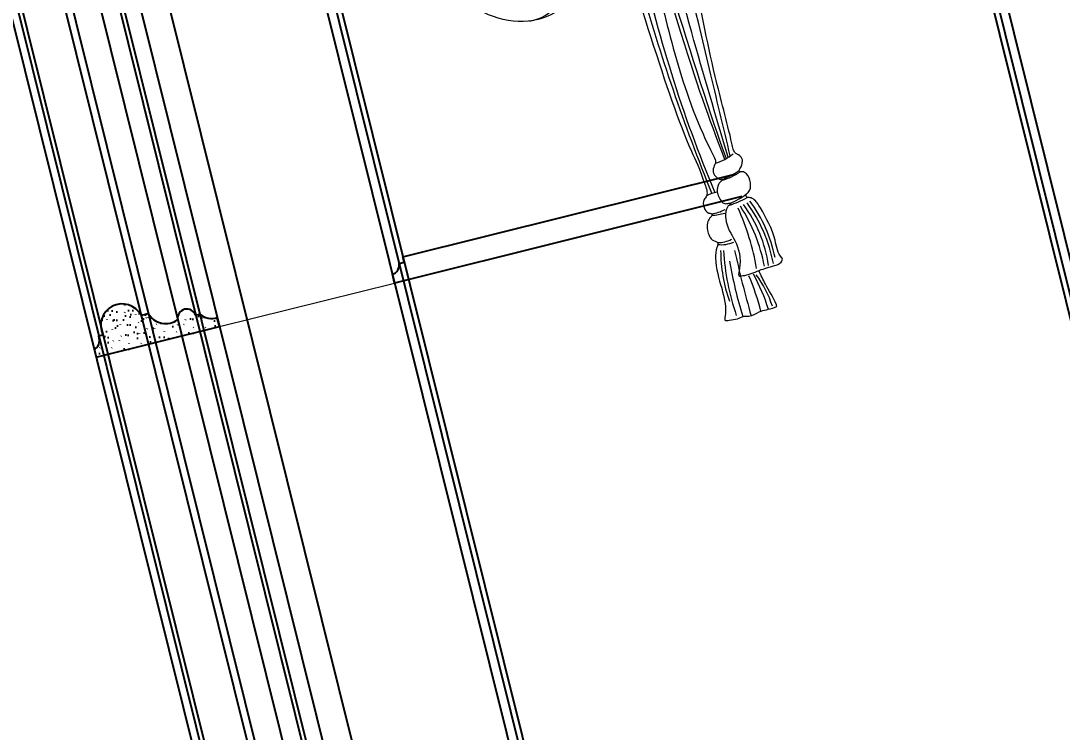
# Model space of a CAD drawing. Header units: inches. Extents: x 122939 to 389145, y 29603 to 529479.
# Drawn here: x 354059 to 354636, y 510840 to 511235 of the extents above; entities that cross this region are included whole.
import ezdxf

# ---------------------------------------------------------------- set-up
doc = ezdxf.new("R2010")
doc.units = ezdxf.units.IN
doc.header["$MEASUREMENT"] = 0
for name, color, linetype, lineweight in [('A-Dim-ID', 9, 'Continuous', 20), ('Bronze', 40, 'Continuous', 0), ('GRC', 41, 'Continuous', 0)]:
    doc.layers.add(name, color=color, linetype=linetype, lineweight=lineweight)
doc.layers.add('gypsum', color=31, linetype='Continuous')
doc.styles.add('ST9', font='romans.shx', dxfattribs={"width": 0.8})
doc.dimstyles.new('DIM-20', dxfattribs={"dimscale": 1000, "dimtxt": 0.044, "dimasz": 0.035, "dimexe": 0.022, "dimexo": 0.022, "dimgap": 0.022, "dimtad": 1, "dimdec": 0, "dimzin": 0, "dimdsep": 46, "dimtxsty": 'ST9', "dimblk1": 'ARCHTICK', "dimblk2": 'ARCHTICK', "dimsah": 1, "dimcen": 0.088, "dimdle": 0.04, "dimclrd": 256, "dimclre": 256, "dimclrt": 3, "dimadec": 0, "dimazin": 0, "dimtfac": 1, "dimtdec": 0, "dimtix": 1, "dimtofl": 0, "dimtmove": 1, "dimatfit": 3, "dimldrblk": 'CLOSED', "dimfxl": 1, "dimtolj": 1, "dimtzin": 0, "dimarcsym": 0})

# ---------------------------------------------------------------- blocks, each defined once
blk = doc.blocks.new('M1')
at = {"layer": 'gypsum', "linetype": 'Continuous'}
h = blk.add_hatch(dxfattribs=at)
h.set_pattern_fill('GYPSUM', color=251, scale=36.842105, style=0, pattern_type=2)
h.set_pattern_definition([(360, (273234.79, 528507.015), (2e-15, 36.8421), [0, -36.8421]), (360, (273234.527, 528503.77), (2e-15, 36.8421), [0, -36.8421]), (360, (273237.11, 528504.44), (2e-15, 36.8421), [0, -36.8421]), (315, (273237.37, 528509.747), (36.8421, -9e-15), [0.2358, -51.8668]), (360, (273235.53, 528509.4), (2e-15, 36.8421), [0, -36.8421]), (360, (273235.53, 528509.4), (2e-15, 36.8421), [0, -36.8421]), (315, (273242.219, 528506.049), (36.8421, -9e-15), [0.2358, -51.8668]), (360, (273242.8, 528506.687), (2e-15, 36.8421), [0, -36.8421]), (360, (273242.8, 528506.687), (2e-15, 36.8421), [0, -36.8421]), (360, (273239.94, 528504.064), (2e-15, 36.8421), [0, -36.8421]), (315, (273244.39, 528504.474), (36.8421, -9e-15), [0.2358, -51.8668]), (315, (273244.39, 528504.474), (36.8421, -9e-15), [0.2358, -51.8668]), (315, (273242.807, 528509.432), (36.8421, -9e-15), [0.2358, -51.8668]), (315, (273242.807, 528509.432), (36.8421, -9e-15), [0.2358, -51.8668]), (360, (273243.383, 528510.347), (2e-15, 36.8421), [0, -36.8421]), (360, (273240.827, 528510.954), (2e-15, 36.8421), [0, -36.8421]), (360, (273246.932, 528510.374), (2e-15, 36.8421), [0, -36.8421]), (360, (273244.505, 528511.947), (2e-15, 36.8421), [0, -36.8421]), (360, (273234.93, 528514.797), (2e-15, 36.8421), [0, -36.8421]), (315, (273239.017, 528516.243), (36.8421, -9e-15), [0.2358, -51.8668]), (315, (273239.017, 528516.243), (36.8421, -9e-15), [0.2358, -51.8668]), (360, (273236.827, 528519.467), (2e-15, 36.8421), [0, -36.8421]), (360, (273236.09, 528517.082), (2e-15, 36.8421), [0, -36.8421]), (360, (273235.245, 528524.425), (2e-15, 36.8421), [0, -36.8421]), (360, (273234.507, 528522.04), (2e-15, 36.8421), [0, -36.8421]), (315, (273239.005, 528526.003), (36.8421, -9e-15), [0.2358, -51.8668]), (315, (273239.005, 528526.003), (36.8421, -9e-15), [0.2358, -51.8668]), (360, (273243.625, 528515.488), (2e-15, 36.8421), [0, -36.8421]), (315, (273244.105, 528519.5), (36.8421, -9e-15), [0.2358, -51.8668]), (360, (273244.096, 528516.754), (2e-15, 36.8421), [0, -36.8421]), (360, (273244.096, 528516.754), (2e-15, 36.8421), [0, -36.8421]), (315, (273242.523, 528524.457), (36.8421, -9e-15), [0.2358, -51.8668]), (315, (273241.934, 528521.074), (36.8421, -9e-15), [0.2358, -51.8668]), (315, (273241.934, 528521.074), (36.8421, -9e-15), [0.2358, -51.8668]), (315, (273241.934, 528521.074), (36.8421, -9e-15), [0.2358, -51.8668]), (315, (273235.012, 528526.818), (36.8421, -9e-15), [0.2358, -51.8668]), (315, (273235.012, 528526.818), (36.8421, -9e-15), [0.2358, -51.8668]), (360, (273236.565, 528531.054), (2e-15, 36.8421), [0, -36.8421]), (360, (273236.143, 528538.297), (2e-15, 36.8421), [0, -36.8421]), (360, (273235.88, 528535.053), (2e-15, 36.8421), [0, -36.8421]), (360, (273238.463, 528535.724), (2e-15, 36.8421), [0, -36.8421]), (360, (273237.725, 528533.34), (2e-15, 36.8421), [0, -36.8421]), (315, (273240.653, 528532.5), (36.8421, -9e-15), [0.2358, -51.8668]), (360, (273242.463, 528527.21), (2e-15, 36.8421), [0, -36.8421]), (360, (273242.463, 528527.21), (2e-15, 36.8421), [0, -36.8421]), (360, (273245.26, 528531.744), (2e-15, 36.8421), [0, -36.8421]), (360, (273245.02, 528526.604), (2e-15, 36.8421), [0, -36.8421]), (360, (273246.14, 528528.203), (2e-15, 36.8421), [0, -36.8421]), (315, (273243.57, 528537.33), (36.8421, -9e-15), [0.2358, -51.8668]), (315, (273243.57, 528537.33), (36.8421, -9e-15), [0.2358, -51.8668]), (315, (273245.74, 528535.755), (36.8421, -9e-15), [0.2358, -51.8668]), (360, (273244.15, 528537.97), (2e-15, 36.8421), [0, -36.8421]), (360, (273245.732, 528533.01), (2e-15, 36.8421), [0, -36.8421]), (360, (273245.732, 528533.01), (2e-15, 36.8421), [0, -36.8421]), (315, (273250.58, 528503.512), (36.8421, -9e-15), [0.2358, -51.8668]), (360, (273252.315, 528503.59), (2e-15, 36.8421), [0, -36.8421]), (360, (273250.403, 528505.074), (2e-15, 36.8421), [0, -36.8421]), (360, (273250.403, 528505.074), (2e-15, 36.8421), [0, -36.8421]), (360, (273249.67, 528506.44), (2e-15, 36.8421), [0, -36.8421]), (360, (273255.97, 528506.47), (2e-15, 36.8421), [0, -36.8421]), (360, (273252.787, 528504.855), (2e-15, 36.8421), [0, -36.8421]), (360, (273253.86, 528506.66), (2e-15, 36.8421), [0, -36.8421]), (315, (273248.997, 528508.316), (36.8421, -9e-15), [0.2358, -51.8668]), (315, (273248.997, 528508.316), (36.8421, -9e-15), [0.2358, -51.8668]), (360, (273248.917, 528513.175), (2e-15, 36.8421), [0, -36.8421]), (315, (273253.693, 528508.798), (36.8421, -9e-15), [0.2358, -51.8668]), (360, (273254.39, 528511.43), (2e-15, 36.8421), [0, -36.8421]), (360, (273256.972, 528512.1), (2e-15, 36.8421), [0, -36.8421]), (360, (273256.235, 528509.715), (2e-15, 36.8421), [0, -36.8421]), (360, (273256.235, 528509.715), (2e-15, 36.8421), [0, -36.8421]), (360, (273253.26, 528512.057), (2e-15, 36.8421), [0, -36.8421]), (315, (273260.745, 528503.918), (36.8421, -9e-15), [0.2358, -51.8668]), (315, (273260.745, 528503.918), (36.8421, -9e-15), [0.2358, -51.8668]), (360, (273257.817, 528504.757), (2e-15, 36.8421), [0, -36.8421]), (360, (273265.352, 528503.162), (2e-15, 36.8421), [0, -36.8421]), (315, (273260.16, 528513.538), (36.8421, -9e-15), [0.2358, -51.8668]), (360, (273258.555, 528507.14), (2e-15, 36.8421), [0, -36.8421]), (360, (273258.555, 528507.14), (2e-15, 36.8421), [0, -36.8421]), (315, (273264.25, 528512.132), (36.8421, -9e-15), [0.2358, -51.8668]), (315, (273263.662, 528508.748), (36.8421, -9e-15), [0.2358, -51.8668]), (360, (273264.24, 528509.387), (2e-15, 36.8421), [0, -36.8421]), (360, (273264.24, 528509.387), (2e-15, 36.8421), [0, -36.8421]), (360, (273264.24, 528509.387), (2e-15, 36.8421), [0, -36.8421]), (315, (273265.833, 528507.173), (36.8421, -9e-15), [0.2358, -51.8668]), (315, (273265.833, 528507.173), (36.8421, -9e-15), [0.2358, -51.8668]), (360, (273265.824, 528504.43), (2e-15, 36.8421), [0, -36.8421]), (315, (273270.44, 528511.016), (36.8421, -9e-15), [0.2358, -51.8668]), (315, (273270.44, 528511.016), (36.8421, -9e-15), [0.2358, -51.8668]), (360, (273271.113, 528509.14), (2e-15, 36.8421), [0, -36.8421]), (315, (273250.35, 528539.598), (36.8421, -9e-15), [0.2358, -51.8668]), (315, (273250.35, 528539.598), (36.8421, -9e-15), [0.2358, -51.8668]), (315, (273250.296, 528518.383), (36.8421, -9e-15), [0.2358, -51.8668]), (360, (273252.573, 528516.056), (2e-15, 36.8421), [0, -36.8421]), (360, (273249.39, 528514.44), (2e-15, 36.8421), [0, -36.8421]), (360, (273249.39, 528514.44), (2e-15, 36.8421), [0, -36.8421]), (315, (273256.168, 528514.352), (36.8421, -9e-15), [0.2358, -51.8668]), (315, (273256.168, 528514.352), (36.8421, -9e-15), [0.2358, -51.8668]), (360, (273253.38, 528519.706), (2e-15, 36.8421), [0, -36.8421]), (360, (273254.42, 528514.342), (2e-15, 36.8421), [0, -36.8421]), (315, (273248.713, 528523.341), (36.8421, -9e-15), [0.2358, -51.8668]), (360, (273250.12, 528520.1), (2e-15, 36.8421), [0, -36.8421]), (360, (273249.385, 528521.467), (2e-15, 36.8421), [0, -36.8421]), (360, (273249.385, 528521.467), (2e-15, 36.8421), [0, -36.8421]), (315, (273254.757, 528524.914), (36.8421, -9e-15), [0.2358, -51.8668]), (360, (273253.85, 528520.972), (2e-15, 36.8421), [0, -36.8421]), (360, (273253.575, 528521.685), (2e-15, 36.8421), [0, -36.8421]), (360, (273253.575, 528521.685), (2e-15, 36.8421), [0, -36.8421]), (360, (273257.72, 528518.59), (2e-15, 36.8421), [0, -36.8421]), (315, (273261.81, 528520.034), (36.8421, -9e-15), [0.2358, -51.8668]), (360, (273263.62, 528514.745), (2e-15, 36.8421), [0, -36.8421]), (360, (273263.62, 528514.745), (2e-15, 36.8421), [0, -36.8421]), (360, (273258.88, 528520.873), (2e-15, 36.8421), [0, -36.8421]), (360, (273257.3, 528525.83), (2e-15, 36.8421), [0, -36.8421]), (360, (273257.035, 528522.588), (2e-15, 36.8421), [0, -36.8421]), (360, (273259.62, 528523.258), (2e-15, 36.8421), [0, -36.8421]), (315, (273264.726, 528524.865), (36.8421, -9e-15), [0.2358, -51.8668]), (360, (273265.306, 528525.503), (2e-15, 36.8421), [0, -36.8421]), (360, (273265.306, 528525.503), (2e-15, 36.8421), [0, -36.8421]), (360, (273248.568, 528526.63), (2e-15, 36.8421), [0, -36.8421]), (360, (273251.025, 528530.698), (2e-15, 36.8421), [0, -36.8421]), (360, (273250.553, 528529.43), (2e-15, 36.8421), [0, -36.8421]), (360, (273255.452, 528527.546), (2e-15, 36.8421), [0, -36.8421]), (360, (273254.895, 528528.314), (2e-15, 36.8421), [0, -36.8421]), (360, (273254.21, 528532.313), (2e-15, 36.8421), [0, -36.8421]), (360, (273256.055, 528530.6), (2e-15, 36.8421), [0, -36.8421]), (315, (273251.93, 528534.64), (36.8421, -9e-15), [0.2358, -51.8668]), (360, (273251.755, 528536.356), (2e-15, 36.8421), [0, -36.8421]), (360, (273251.755, 528536.356), (2e-15, 36.8421), [0, -36.8421]), (360, (273251.02, 528537.723), (2e-15, 36.8421), [0, -36.8421]), (360, (273256.55, 528534.96), (2e-15, 36.8421), [0, -36.8421]), (360, (273256.08, 528533.695), (2e-15, 36.8421), [0, -36.8421]), (360, (273255.21, 528537.942), (2e-15, 36.8421), [0, -36.8421]), (315, (273258.87, 528528.342), (36.8421, -9e-15), [0.2358, -51.8668]), (360, (273258.036, 528528.216), (2e-15, 36.8421), [0, -36.8421]), (360, (273260.42, 528532.578), (2e-15, 36.8421), [0, -36.8421]), (360, (273260.42, 528532.578), (2e-15, 36.8421), [0, -36.8421]), (315, (273265.315, 528528.248), (36.8421, -9e-15), [0.2358, -51.8668]), (315, (273262.862, 528527.527), (36.8421, -9e-15), [0.2358, -51.8668]), (315, (273262.862, 528527.527), (36.8421, -9e-15), [0.2358, -51.8668]), (315, (273262.862, 528527.527), (36.8421, -9e-15), [0.2358, -51.8668]), (315, (273257.458, 528538.904), (36.8421, -9e-15), [0.2358, -51.8668]), (360, (273259.735, 528536.577), (2e-15, 36.8421), [0, -36.8421]), (360, (273259.735, 528536.577), (2e-15, 36.8421), [0, -36.8421]), (315, (273264.51, 528534.024), (36.8421, -9e-15), [0.2358, -51.8668]), (315, (273264.51, 528534.024), (36.8421, -9e-15), [0.2358, -51.8668]), (360, (273262.32, 528537.247), (2e-15, 36.8421), [0, -36.8421]), (360, (273261.582, 528534.863), (2e-15, 36.8421), [0, -36.8421]), (360, (273269.723, 528514.165), (2e-15, 36.8421), [0, -36.8421]), (360, (273266.416, 528519.28), (2e-15, 36.8421), [0, -36.8421]), (360, (273266.175, 528514.138), (2e-15, 36.8421), [0, -36.8421]), (360, (273267.296, 528515.738), (2e-15, 36.8421), [0, -36.8421]), (315, (273266.897, 528523.29), (36.8421, -9e-15), [0.2358, -51.8668]), (360, (273266.888, 528520.545), (2e-15, 36.8421), [0, -36.8421]), (360, (273266.888, 528520.545), (2e-15, 36.8421), [0, -36.8421]), (360, (273268.875, 528528.128), (2e-15, 36.8421), [0, -36.8421]), (360, (273266.32, 528528.734), (2e-15, 36.8421), [0, -36.8421]), (360, (273269.997, 528529.727), (2e-15, 36.8421), [0, -36.8421]), (315, (273269.598, 528537.28), (36.8421, -9e-15), [0.2358, -51.8668]), (315, (273267.427, 528538.854), (36.8421, -9e-15), [0.2358, -51.8668]), (360, (273269.59, 528534.534), (2e-15, 36.8421), [0, -36.8421]), (360, (273269.117, 528533.27), (2e-15, 36.8421), [0, -36.8421]), (360, (273269.117, 528533.27), (2e-15, 36.8421), [0, -36.8421]), (360, (273269.117, 528533.27), (2e-15, 36.8421), [0, -36.8421]), (360, (273260, 528539.82), (2e-15, 36.8421), [0, -36.8421]), (360, (273268.006, 528539.493), (2e-15, 36.8421), [0, -36.8421])])
edge = h.paths.add_edge_path()
edge.add_arc((272491.1, 527822.19), 11.88, 283.94609, 462.71632)
edge.add_line((272488.49, 527833.78), (272488.49, 527836.1))
edge.add_ellipse((272488.49, 527840.44), major_axis=(-6.53, 0), ratio=0.663806, start_angle=0, end_angle=90, ccw=False)
edge.add_line((272481.96, 527840.44), (272477.37, 527840.44))
edge.add_line((272477.37, 527840.44), (272477.37, 527769.98))
edge.add_line((272477.37, 527769.98), (272482.47, 527769.98))
edge.add_arc((272492.17, 527770.83), 9.73, 123.92059, 185.05545, ccw=False)
edge.add_line((272486.74, 527778.91), (272486.74, 527781.29))
edge.add_arc((272486.19, 527786.41), 5.15, 276.04421, 443.95579)
edge.add_arc((272497.07, 527795.81), 11.18, 106.11588, 202.45478, ccw=False)
edge.add_spline(control_points=[(272493.97, 527806.55), (272493.97, 527807.92), (272493.97, 527809.29), (272493.97, 527810.66)], knot_values=[0, 0, 0, 0, 0.167192, 0.167192, 0.167192, 0.167192], degree=3, periodic=0)
for p, q in [((272477.37, 527840.44), (272477.37, 527769.98)), ((272481.96, 527840.44), (272477.37, 527840.44)), ((272488.49, 527836.1), (272488.49, 527833.78)), ((272486.74, 527781.29), (272486.74, 527778.91)), ((272477.37, 527769.98), (272482.47, 527769.98))]:
    blk.add_line(p, q, dxfattribs=at)
for centre, radius, start, end in [((272491.1, 527822.19), 11.88, 283.94609, 102.71633), ((272497.07, 527795.81), 11.18, 106.11588, 202.45478), ((272486.19, 527786.41), 5.15, 276.04421, 83.95579), ((272492.17, 527770.83), 9.73, 123.92059, 185.05545)]:
    blk.add_arc(centre, radius, start, end, dxfattribs=at)
blk.add_ellipse((272488.49, 527840.44), major_axis=(-6.53, 0), ratio=0.663806, start_param=0, end_param=1.570796, dxfattribs=at)
blk.add_spline([(272493.97, 527810.66), (272493.97, 527806.55)], degree=3, dxfattribs=at)
blk = doc.blocks.new('laudarte T150')
at = {"layer": 'Bronze', "lineweight": 0}
for centre, radius, start, end in [((-4203.29, -10979.66), 744.59, 177.99756, 188.80723), ((-5013.79, -10952.51), 24.24, 265.35472, 350.38271), ((-3857.29, -10939.01), 1094.55, 181.70783, 188.1269), ((-4935.93, -11050.88), 27.07, 272.22502, 296.05206), ((-4938.5, -11044.71), 43.17, 276.83787, 290.9401), ((-4935.33, -11051.31), 36.79, 273.11782, 289.96704), ((-4939.09, -11113.47), 19.8, 86.00994, 104.15409), ((-4936.3, -11048.97), 53.5, 273.61253, 285.00454), ((-4935.29, -11069.12), 32.31, 274.66691, 293.91116), ((-4996.62, -11132.95), 77.04, 354.74764, 22.09755), ((-4999.15, -11134.88), 82.2, 356.63196, 22.38944), ((-4991.4, -11132.69), 76.07, 356.99575, 23.06878), ((-4940.87, -11085.87), 18.92, 261.10746, 285.78561), ((-4938.43, -11080.36), 25.69, 258.16881, 274.28461), ((-5060.68, -11130.08), 134.28, 355.73191, 10.66089), ((-5015.34, -11134.64), 93.2, 356.75428, 18.87742), ((-4940.28, -11101.73), 19.65, 258.26771, 281.16085), ((-4859.65, -11145.9), 86.51, 166.38656, 185.38263), ((-4801.59, -11151.11), 142.88, 169.84439, 184.64302), ((-4938.48, -11106.09), 16.97, 249.35917, 279.86388), ((-4722.14, -11150.24), 218.89, 175.35831, 183.61644), ((-4370.91, -11144.28), 565.53, 178.29195, 182.07126), ((-5072.09, -11165.29), 141.95, 0.67668, 9.00122), ((-5031.89, -11169.5), 106.16, 3.19668, 14.5839), ((-4981.82, -11166.29), 58.61, 3.7148, 23.06986)]:
    blk.add_arc(centre, radius, start, end, dxfattribs=at)
for points, knots in [([(-4963.95, -10917.82), (-4964.55, -10922.63), (-4966.72, -10936.14), (-4973.7, -10955.21), (-4987.33, -10970.01), (-5001.87, -10976.67), (-5019.21, -10977.7), (-5036.49, -10969.76), (-5050.8, -10954.42), (-5057.78, -10937.62), (-5060.49, -10923.58), (-5060.54, -10916.83), (-5060.5, -10914.68)], [68.77354, 68.77354, 68.77354, 68.77354, 83.328832, 109.82437, 128.341011, 142.059858, 156.847278, 179.098943, 196.461797, 218.812843, 232.639176, 239.086597, 239.086597, 239.086597, 239.086597]), ([(-4955.65, -10920.87), (-4956.53, -10941.87), (-4952.6, -11007.74), (-4948.74, -11057.29), (-4943.83, -11080), (-4942.84, -11094.04), (-4946.67, -11096.18), (-4947.17, -11100.05), (-4946.12, -11103.8), (-4943.9, -11104.22), (-4943.44, -11105.18), (-4944.07, -11106.04), (-4945.62, -11106.79), (-4947.86, -11109.62), (-4948.27, -11113.77), (-4947.65, -11118.24), (-4945.53, -11119.78), (-4944.06, -11120.99), (-4944.53, -11122.27), (-4946.19, -11124.49), (-4948.85, -11132.63), (-4948.11, -11146.17), (-4947.96, -11156.74), (-4951.17, -11164.1), (-4947.19, -11164.09), (-4944.25, -11165.03), (-4940.29, -11163.6), (-4936.2, -11165.36), (-4930.07, -11162.87), (-4925.5, -11163.9), (-4920.86, -11163.29), (-4921.65, -11157.74), (-4923.93, -11151.21), (-4925.38, -11144.28), (-4925.9, -11141.47)], [0, 0, 0, 0, 63.005215, 126.817892, 146.362569, 151.366539, 153.776919, 158.198811, 162.149977, 163.728475, 164.268086, 165.007618, 166.55185, 169.503483, 175.217829, 178.778074, 182.209742, 182.968525, 183.994076, 185.69064, 191.64534, 208.701603, 225.183305, 226.415433, 228.688814, 233.391741, 237.311739, 240.069316, 246.216214, 255.094655, 256.482982, 257.180185, 270.105272, 278.690234, 278.690234, 278.690234, 278.690234]), ([(-4929.31, -11077.13), (-4931.63, -11058.17), (-4935.58, -11025.73), (-4938.52, -10942.81), (-4939.13, -10921.13)], [0, 0, 0, 0, 66.748648, 114.155902, 114.155902, 114.155902, 114.155902])]:
    blk.add_open_spline(points, degree=3, knots=knots, dxfattribs=at)
for points in [[(-4944.22, -10921.13), (-4942.57, -10968.3), (-4934.83, -11074.05), (-4934.67, -11077.54), (-4935.8, -11079.13), (-4937.2, -11082.42), (-4936.92, -11084.3), (-4935.8, -11085.99), (-4934.29, -11087.3), (-4933.26, -11087.68), (-4933.16, -11087.86), (-4933.63, -11088.15), (-4935.42, -11089.18), (-4937.39, -11092.28), (-4937.77, -11094.91), (-4937.2, -11098), (-4936.08, -11100.26), (-4934.2, -11101.19), (-4932.13, -11101.66), (-4932.04, -11101.82), (-4932.37, -11102.23), (-4933.29, -11102.4), (-4934.61, -11103.56), (-4935.85, -11105.71), (-4936.77, -11109.19), (-4936.44, -11138.83), (-4936.96, -11141.85), (-4936.75, -11141.85), (-4935.19, -11142.05), (-4925.6, -11141.43), (-4916.85, -11140.91), (-4912.79, -11139.87), (-4911.64, -11137.99), (-4911.75, -11137.79), (-4913.1, -11127.38), (-4916.64, -11108.02), (-4919.35, -11102.19), (-4921.33, -11100.94), (-4922.58, -11100.52), (-4922.58, -11099.07), (-4921.23, -11098.13), (-4918.64, -11093.22), (-4919.61, -11087.75), (-4921.48, -11086.21), (-4922.96, -11085.69), (-4923.09, -11085.11), (-4922.38, -11084.21), (-4920.9, -11082.28), (-4919.93, -11079.77), (-4921.31, -11076.56), (-4922.85, -11075.03), (-4923.36, -11072.76), (-4923.36, -11069.64), (-4923.34, -11031.22), (-4921.49, -10970.41), (-4922.13, -10921.13)], [(-4927.12, -11076.48), (-4930.09, -11004.54), (-4930.85, -10921.13)], [(-4925.88, -11076.02), (-4925.46, -11026.68), (-4924.29, -10922.89)]]:
    blk.add_spline(points, degree=3, dxfattribs=at)
blk.add_open_spline([(-4938.32, -10921.13), (-4938.11, -10922.26), (-4933.75, -11028.93), (-4928.48, -11076.91)], degree=3, dxfattribs=at)
blk = doc.blocks.new('_ARCHTICK')
at = {"color": 0, "linetype": 'ByBlock', "const_width": 0.15}
blk.add_lwpolyline([(-0.5, -0.5), (0.5, 0.5)], dxfattribs=at)
blk = doc.blocks.new('*D167')
at = {"layer": 'A-Dim-ID', "lineweight": -2, "transparency": 16777216}
for p, q in [((354373.31, 511326.95), (354113.61, 511262.33)), ((354125.3, 511306.46), (354603.39, 509384.88)), ((354579.06, 509420.05), (354572.38, 509418.38))]:
    blk.add_line(p, q, dxfattribs=at)
at = {"layer": 'Defpoints', "color": 0, "transparency": 16777216}
for p in [(354394.66, 511332.26, 0), (354593.73, 509423.7), (354600.41, 509425.36, 0)]:
    blk.add_point(p, dxfattribs=at)
at = {"layer": 'A-Dim-ID', "lineweight": -2, "transparency": 16777216, "xscale": 35, "yscale": 35, "zscale": 35}
for p, rotation in [((354134.96, 511267.65), 103.9714232829857), ((354593.73, 509423.7), 283.9714232829857)]:
    blk.add_blockref('_ARCHTICK', p, dxfattribs=dict(at, rotation=rotation))
at = {"layer": 'A-Dim-ID', "color": 3, "transparency": 16777216, "insert": (354266.96, 510372.62), "char_height": 44, "attachment_point": 5, "rotation": 103.97142, "style": 'ST9'}
blk.add_mtext('\\A1;1900', dxfattribs=at)
blk = doc.blocks.new('_CLOSED')
at = {"color": 0, "linetype": 'ByBlock'}
for p, q in [((-1, 0.167), (0, 0)), ((-1, 0.167), (-1, -0.167)), ((0, 0), (-1, -0.167)), ((0, 0), (-1, 0))]:
    blk.add_line(p, q, dxfattribs=at)

msp = doc.modelspace()

# ---------------------------------------------------------------- linework, layer by layer
at = {"layer": 'GRC'}
msp.add_line((354169.117, 511065.141, 0), (354266.158, 511089.284, 0), dxfattribs=at)
at = {"layer": 'gypsum', "elevation": 0}
for points in [[(354268.923, 510372.147), (354955.637, 510543), (354548.007, 512181.396), (353861.293, 512010.542)], [(354272.084, 510377.403), (354950.381, 510546.162), (354544.845, 512176.14), (353866.548, 512007.381)], [(354273.778, 510380.219), (354947.565, 510547.856), (354543.151, 512173.323), (353869.365, 512005.687)], [(354290.655, 510408.274), (354919.509, 510564.732), (354526.274, 512145.268), (353897.42, 511988.81)], [(354293.623, 510413.209), (354914.574, 510567.701), (354523.306, 512140.333), (353902.355, 511985.842)], [(354304.57, 510431.407), (354896.376, 510578.647), (354512.359, 512122.135), (353920.553, 511974.895)], [(354312.042, 510443.828), (354883.956, 510586.119), (354504.888, 512109.715), (353932.974, 511967.423)], [(354313.775, 510446.709), (354881.074, 510587.852), (354503.154, 512106.833), (353935.855, 511965.69)], [(354320.288, 510457.536), (354870.247, 510594.365), (354496.642, 512096.006), (353946.682, 511959.177)], [(354393.186, 510578.721), (354749.062, 510667.263), (354423.744, 511974.821), (354067.867, 511886.279)], [(354396.825, 510584.772), (354743.011, 510670.903), (354420.104, 511968.77), (354073.918, 511882.64)], [(354399.012, 510588.408), (354739.376, 510673.09), (354417.917, 511965.135), (354077.554, 511880.453)]]:
    msp.add_lwpolyline(points, close=True, dxfattribs=at)
msp.add_lwpolyline([(354458.653, 511137.177), (354266.158, 511089.284), (354264.951, 511094.137, 0.3946714), (354268.589, 511100.194), (354271.5, 511100.918), (354270.776, 511103.83), (354455.514, 511149.792)], format="xyb", dxfattribs=at)

# ---------------------------------------------------------------- block references
at = {"layer": 'Bronze', "color": 0, "rotation": 13.97142328298569}
msp.add_blockref('laudarte T150', (356558.177, 523097.355, 0), dxfattribs=at)
at = {"layer": 'gypsum', "lineweight": 0, "rotation": 103.9714232829916}
msp.add_blockref('M1', (932112.055, 374072.356, 0), dxfattribs=at)

# ---------------------------------------------------------------- dimensions: what is measured, and where the dimension line sits
at = {"layer": 'A-Dim-ID'}
dim = msp.add_linear_dim(base=(354593.728, 509423.696, 0), p1=(354394.659, 511332.259, 0), p2=(354600.405, 509425.357, 0), angle=103.971423, dimstyle='DIM-20', dxfattribs=at)
dim.commit()
dim.dimension.update_dxf_attribs({"geometry": '*D167', "text_midpoint": (354309.654, 510383.241, 0), "dimtype": 160})

doc.saveas('drawing.dxf')
